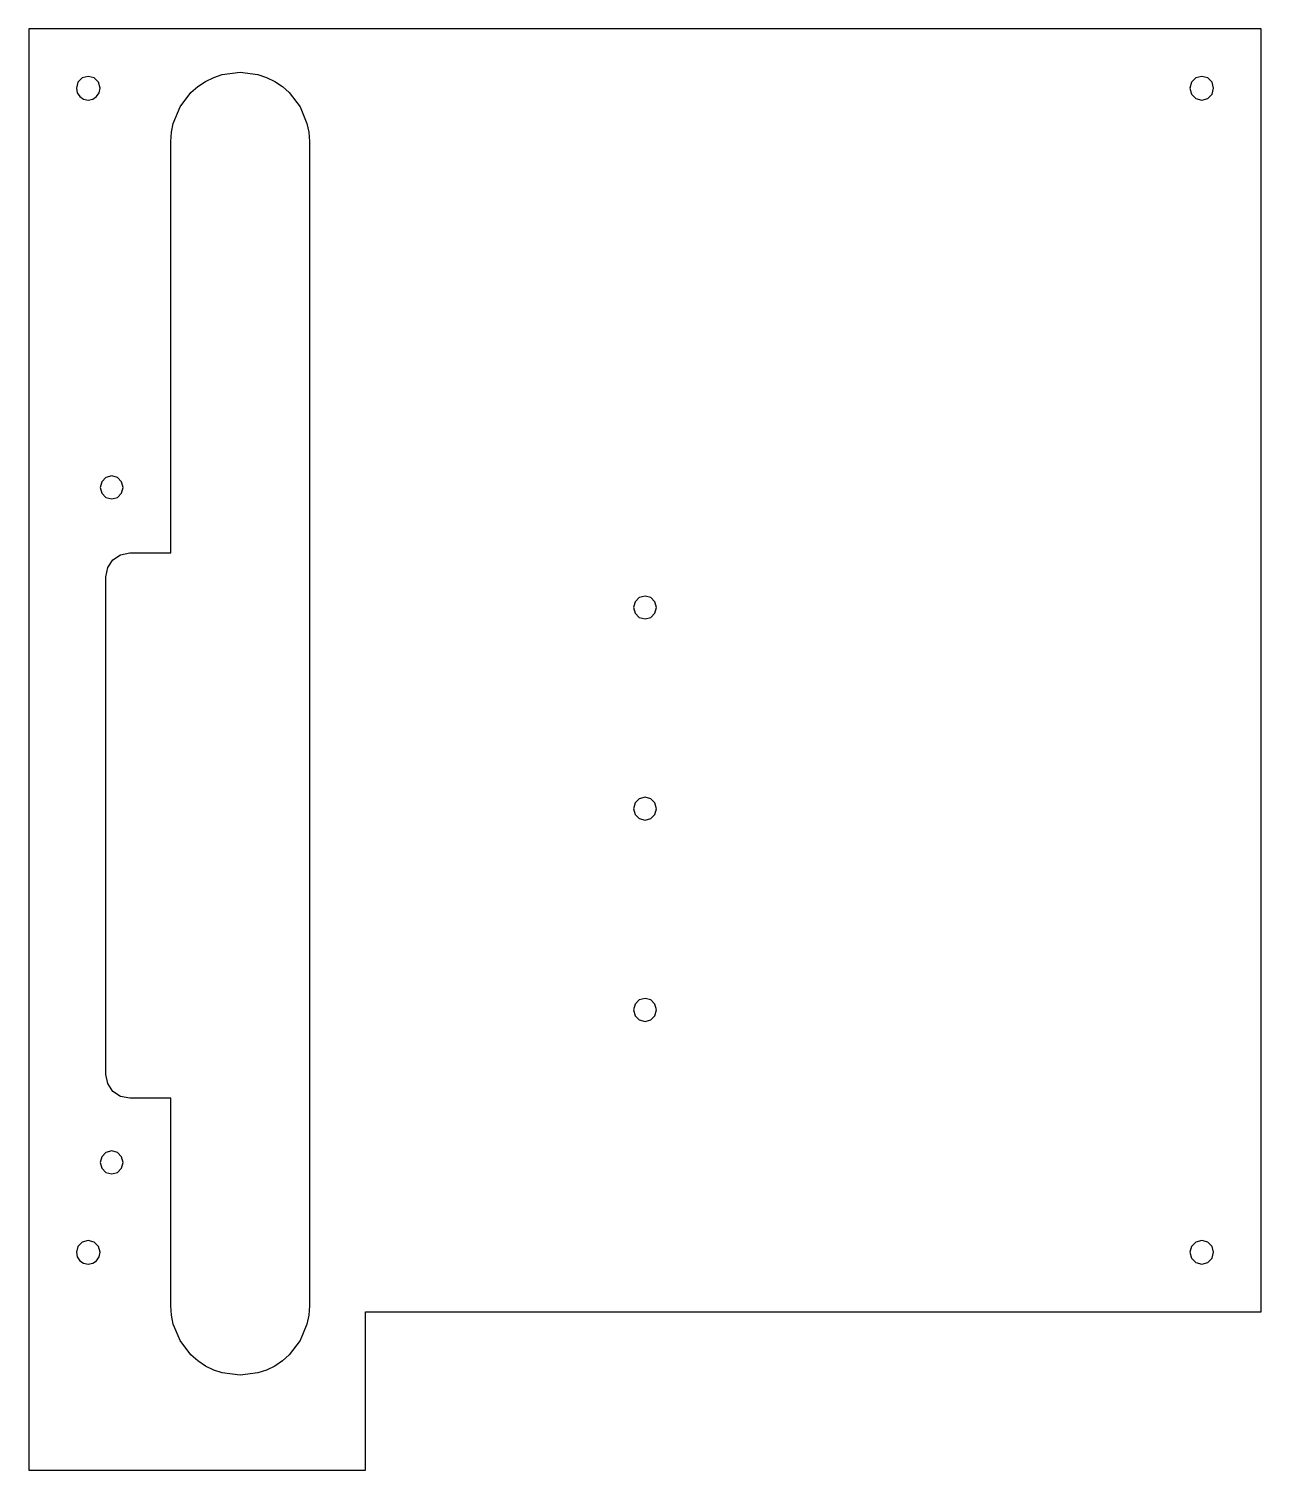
# Model space of a CAD drawing. Extents: x -78 to 78, y -101 to 298.
# Drawn here: x -77.8 to 77.8, y -101 to 81 of the extents above.
import ezdxf

# ---------------------------------------------------------------- set-up
doc = ezdxf.new("R2010")
doc.units = 0

msp = doc.modelspace()

# ---------------------------------------------------------------- linework, layer by layer
for p, q in [((77.7874, 80.9755), (-77.7874, 80.9755)), ((-77.7874, 80.9755), (-77.7874, -100.975)), ((77.7874, -80.9747), (77.7874, 80.9755)), ((-71.0374, 74.774538), (-71.586438, 74.2255)), ((-70.2874, 74.9755), (-71.0374, 74.774538)), ((-69.5374, 74.774538), (-70.2874, 74.9755)), ((-68.988362, 74.2255), (-69.5374, 74.774538)), ((-55.492395, 74.328014), (-54.45018, 74.840885)), ((-54.45018, 74.840885), (-53.363793, 75.207221)), ((-53.363793, 75.207221), (-51.1174, 75.50029)), ((-51.1174, 75.50029), (-48.871007, 75.207221)), ((-48.871007, 75.207221), (-47.78462, 74.840885)), ((-47.78462, 74.840885), (-46.742405, 74.328014)), ((69.5374, 74.774538), (68.988362, 74.2255)), ((70.2874, 74.9755), (69.5374, 74.774538)), ((71.0374, 74.774538), (70.2874, 74.9755)), ((71.586438, 74.2255), (71.0374, 74.774538)), ((-71.586438, 74.2255), (-71.7874, 73.4755)), ((-71.7874, 73.4755), (-71.669523, 72.891632)), ((-71.669523, 72.891632), (-71.34806, 72.41484)), ((-69.22674, 72.41484), (-68.905277, 72.891632)), ((-68.7874, 73.4755), (-68.988362, 74.2255)), ((-68.905277, 72.891632), (-68.7874, 73.4755)), ((-68.7874, 73.4755), (-68.7874, 73.4755)), ((-58.695115, 71.125295), (-57.318112, 72.924194)), ((-57.318112, 72.924194), (-56.457662, 73.681864)), ((-56.457662, 73.681864), (-55.492395, 74.328014)), ((-46.742405, 74.328014), (-45.777138, 73.681864)), ((-45.777138, 73.681864), (-44.916688, 72.924194)), ((-44.916688, 72.924194), (-43.539686, 71.125295)), ((68.988362, 74.2255), (68.7874, 73.4755)), ((68.7874, 73.4755), (68.988362, 72.7255)), ((71.7874, 73.4755), (71.586438, 74.2255)), ((71.586438, 72.7255), (71.7874, 73.4755)), ((71.7874, 73.4755), (71.7874, 73.4755)), ((-71.34806, 72.41484), (-70.871268, 72.093378)), ((-70.871268, 72.093378), (-70.2874, 71.9755)), ((-70.2874, 71.9755), (-69.703532, 72.093378)), ((-69.703532, 72.093378), (-69.22674, 72.41484)), ((-59.564509, 69.033327), (-58.695115, 71.125295)), ((-43.539686, 71.125295), (-42.670295, 69.033327)), ((68.988362, 72.7255), (69.5374, 72.176462)), ((69.5374, 72.176462), (70.2874, 71.9755)), ((70.2874, 71.9755), (71.0374, 72.176462)), ((71.0374, 72.176462), (71.586438, 72.7255)), ((-59.8674, 66.7503), (-59.790448, 67.90932)), ((-59.790448, 67.90932), (-59.564509, 69.033327)), ((-42.670295, 69.033327), (-42.444358, 67.90932)), ((-42.444358, 67.90932), (-42.36741, 66.7503)), ((-59.8674, 14.8131), (-59.8674, 66.7503)), ((-42.36741, 66.7503), (-42.3674, -80.2495)), ((-68.583137, 23.8077), (-68.7774, 23.0827)), ((-68.0524, 24.338437), (-68.583137, 23.8077)), ((-67.3274, 24.5327), (-68.0524, 24.338437)), ((-66.6024, 24.338437), (-67.3274, 24.5327)), ((-66.071663, 23.8077), (-66.6024, 24.338437)), ((-65.8774, 23.0827), (-66.071663, 23.8077)), ((-68.7774, 23.0827), (-68.583137, 22.3577)), ((-68.583137, 22.3577), (-68.0524, 21.826963)), ((-66.6024, 21.826963), (-66.071663, 22.3577)), ((-66.071663, 22.3577), (-65.8774, 23.0827)), ((-65.8774, 23.0827), (-65.8774, 23.0827)), ((-68.0524, 21.826963), (-67.3274, 21.6327)), ((-67.3274, 21.6327), (-66.6024, 21.826963)), ((-67.17142, 13.93442), (-66.19815, 14.584739)), ((-66.19815, 14.584739), (-65.0501, 14.8131)), ((-65.0501, 14.8131), (-59.8674, 14.8131)), ((-68.0501, 11.8131), (-67.821739, 12.96115)), ((-67.821739, 12.96115), (-67.17142, 13.93442)), ((-68.0501, -51.0345), (-68.0501, 11.8131)), ((-0.725, 9.180897), (-1.255737, 8.65016)), ((0, 9.37516), (-0.725, 9.180897)), ((0.725, 9.180897), (0, 9.37516)), ((1.255737, 8.65016), (0.725, 9.180897)), ((-1.255737, 8.65016), (-1.45, 7.92516)), ((-1.45, 7.92516), (-1.255737, 7.20016)), ((1.45, 7.92516), (1.255737, 8.65016)), ((1.255737, 7.20016), (1.45, 7.92516)), ((1.45, 7.92516), (1.45, 7.92516)), ((-1.255737, 7.20016), (-0.725, 6.669423)), ((-0.725, 6.669423), (0, 6.47516)), ((0, 6.47516), (0.725, 6.669423)), ((0.725, 6.669423), (1.255737, 7.20016)), ((-0.725, -16.219063), (-1.255737, -16.7498)), ((0, -16.0248), (-0.725, -16.219063)), ((0.725, -16.219063), (0, -16.0248)), ((1.255737, -16.7498), (0.725, -16.219063)), ((-1.255737, -16.7498), (-1.45, -17.4748)), ((-1.45, -17.4748), (-1.255737, -18.1998)), ((1.45, -17.4748), (1.255737, -16.7498)), ((1.255737, -18.1998), (1.45, -17.4748)), ((1.45, -17.4748), (1.45, -17.4748)), ((-1.255737, -18.1998), (-0.725, -18.730537)), ((-0.725, -18.730537), (0, -18.9248)), ((0, -18.9248), (0.725, -18.730537)), ((0.725, -18.730537), (1.255737, -18.1998)), ((-0.725, -41.619063), (-1.255737, -42.1498)), ((0, -41.4248), (-0.725, -41.619063)), ((0.725, -41.619063), (0, -41.4248)), ((1.255737, -42.1498), (0.725, -41.619063)), ((-1.255737, -42.1498), (-1.45, -42.8748)), ((-1.45, -42.8748), (-1.255737, -43.5998)), ((-1.255737, -43.5998), (-0.725, -44.130537)), ((0.725, -44.130537), (1.255737, -43.5998)), ((1.45, -42.8748), (1.255737, -42.1498)), ((1.255737, -43.5998), (1.45, -42.8748)), ((1.45, -42.8748), (1.45, -42.8748)), ((-0.725, -44.130537), (0, -44.3248)), ((0, -44.3248), (0.725, -44.130537)), ((-67.821739, -52.18255), (-68.0501, -51.0345)), ((-67.17142, -53.15582), (-67.821739, -52.18255)), ((-66.19815, -53.806139), (-67.17142, -53.15582)), ((-65.0501, -54.0345), (-66.19815, -53.806139)), ((-59.8674, -54.0345), (-65.0501, -54.0345)), ((-59.86739, -80.2495), (-59.8674, -54.0345)), ((-59.8674, -54.0345), (-59.8674, -54.0345)), ((-68.583137, -61.4069), (-68.7774, -62.1319)), ((-68.0524, -60.876163), (-68.583137, -61.4069)), ((-67.3274, -60.6819), (-68.0524, -60.876163)), ((-66.6024, -60.876163), (-67.3274, -60.6819)), ((-66.071663, -61.4069), (-66.6024, -60.876163)), ((-65.8774, -62.1319), (-66.071663, -61.4069)), ((-68.7774, -62.1319), (-68.583137, -62.8569)), ((-68.583137, -62.8569), (-68.0524, -63.387637)), ((-68.0524, -63.387637), (-67.3274, -63.5819)), ((-67.3274, -63.5819), (-66.6024, -63.387637)), ((-66.6024, -63.387637), (-66.071663, -62.8569)), ((-66.071663, -62.8569), (-65.8774, -62.1319)), ((-65.8774, -62.1319), (-65.8774, -62.1319)), ((-71.586438, -72.7247), (-71.7874, -73.4747)), ((-71.0374, -72.175662), (-71.586438, -72.7247)), ((-70.2874, -71.9747), (-71.0374, -72.175662)), ((-69.5374, -72.175662), (-70.2874, -71.9747)), ((-68.988362, -72.7247), (-69.5374, -72.175662)), ((-68.7874, -73.4747), (-68.988362, -72.7247)), ((68.988362, -72.7247), (68.7874, -73.4747)), ((69.5374, -72.175662), (68.988362, -72.7247)), ((70.2874, -71.9747), (69.5374, -72.175662)), ((71.0374, -72.175662), (70.2874, -71.9747)), ((71.586438, -72.7247), (71.0374, -72.175662)), ((71.7874, -73.4747), (71.586438, -72.7247)), ((-71.7874, -73.4747), (-71.669523, -74.058568)), ((-71.669523, -74.058568), (-71.34806, -74.53536)), ((-71.34806, -74.53536), (-70.871268, -74.856822)), ((-69.703532, -74.856822), (-69.22674, -74.53536)), ((-69.22674, -74.53536), (-68.905277, -74.058568)), ((-68.905277, -74.058568), (-68.7874, -73.4747)), ((-68.7874, -73.4747), (-68.7874, -73.4747)), ((68.7874, -73.4747), (68.988362, -74.2247)), ((68.988362, -74.2247), (69.5374, -74.773738)), ((71.0374, -74.773738), (71.586438, -74.2247)), ((71.586438, -74.2247), (71.7874, -73.4747)), ((71.7874, -73.4747), (71.7874, -73.4747)), ((-70.871268, -74.856822), (-70.2874, -74.9747)), ((-70.2874, -74.9747), (-69.703532, -74.856822)), ((69.5374, -74.773738), (70.2874, -74.9747)), ((70.2874, -74.9747), (71.0374, -74.773738)), ((-59.790442, -81.40852), (-59.86739, -80.2495)), ((-59.564505, -82.532527), (-59.790442, -81.40852)), ((-42.444352, -81.40852), (-42.670291, -82.532527)), ((-42.3674, -80.2495), (-42.444352, -81.40852)), ((-35.2875, -100.975), (-35.2875, -80.9747)), ((-35.2875, -80.9747), (77.7874, -80.9747)), ((77.7874, -80.9747), (77.7874, -80.9747)), ((-58.695114, -84.624495), (-59.564505, -82.532527)), ((-42.670291, -82.532527), (-43.539685, -84.624495)), ((-57.318112, -86.423394), (-58.695114, -84.624495)), ((-43.539685, -84.624495), (-44.916688, -86.423394)), ((-56.457662, -87.181064), (-57.318112, -86.423394)), ((-55.492395, -87.827214), (-56.457662, -87.181064)), ((-45.777138, -87.181064), (-46.742405, -87.827214)), ((-44.916688, -86.423394), (-45.777138, -87.181064)), ((-54.45018, -88.340085), (-55.492395, -87.827214)), ((-53.363793, -88.706421), (-54.45018, -88.340085)), ((-51.1174, -88.99949), (-53.363793, -88.706421)), ((-48.871007, -88.706421), (-51.1174, -88.99949)), ((-47.78462, -88.340085), (-48.871007, -88.706421)), ((-46.742405, -87.827214), (-47.78462, -88.340085)), ((-77.7874, -100.975), (-35.2875, -100.975))]:
    msp.add_line(p, q)

doc.saveas('drawing.dxf')
